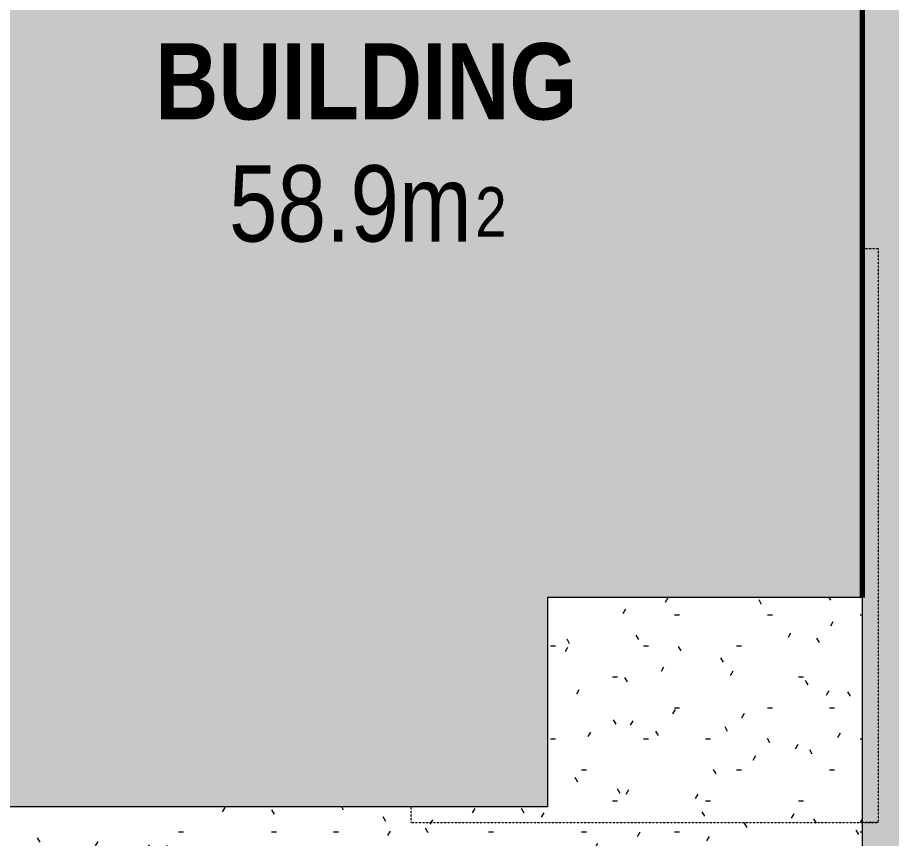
# Model space of a CAD drawing. Header units: millimetres. Extents: x -4868 to 25914, y -4791 to 14033.
# Drawn here: x 16499 to 22230, y 364 to 5747 of the extents above; entities that cross this region are included whole.
import ezdxf

# ---------------------------------------------------------------- set-up
doc = ezdxf.new("R2010")
doc.units = ezdxf.units.MM
doc.linetypes.add('CMHC_Dash - Small', pattern=[2, 1, -1])
doc.layers.add('A-DETL', color=7, linetype='Continuous', lineweight=18, true_color=0x00a600)
doc.layers.add('A-DETL-GENF', color=7, linetype='Continuous', lineweight=18)
doc.layers.add('G-ANNO-TEXT', color=7, linetype='Continuous', lineweight=9)
doc.styles.add('Arial Narrow_4', font='ARIALN.TTF', dxfattribs={"height": 500})
doc.styles.add('Arial Narrow_5', font='ARIALN.TTF', dxfattribs={"height": 324.958529})
doc.styles.add('Arial Narrow_B_1', font='ARIALNB.TTF', dxfattribs={"height": 500})

msp = doc.modelspace()

# ---------------------------------------------------------------- hatches: boundary and pattern name
at = {"layer": 'A-DETL-GENF', "lineweight": 9, "true_color": 0x808080}
h = msp.add_hatch(dxfattribs=at)
h.set_pattern_fill('FP_5', color=8, style=0, pattern_type=2)
h.set_pattern_definition([(0, (76075.79, 0), (812.8, 203.2), [33.528, -576.072, 33.528, -576.072, -3251.2]), (0, (76075.79, 0), (812.8, 203.2), [-1219.2, 33.528, -1185.672, 33.528, -576.072, -1422.4]), (0, (76075.79, 0), (812.8, 203.2), [-3048, 33.528, -372.872, 33.528, -982.472]), (120, (76380.59, 101.6), (-582.37636, 602.30545), [33.528, -576.072, 33.528, -576.072, -3251.2]), (120, (76380.59, 101.6), (-582.37636, 602.30545), [-1219.2, 33.528, -1185.672, 33.528, -576.072, -1422.4]), (120, (76380.59, 101.6), (-582.37636, 602.30545), [-3048, 33.528, -372.872, 33.528, -982.472]), (240, (76482.19, 508), (-230.42364, -805.50545), [33.528, -576.072, 33.528, -576.072, -3251.2]), (240, (76482.19, 508), (-230.42364, -805.50545), [-1219.2, 33.528, -1185.672, 33.528, -576.072, -1422.4]), (240, (76482.19, 508), (-230.42364, -805.50545), [-3048, 33.528, -372.872, 33.528, -982.472])])
h.paths.add_polyline_path([(15539.559, -3429.057), (16639.559, -3429.057), (16639.559, -529.057), (22039.559, -529.057), (22039.559, 1943.543), (19975.059, 1943.543), (19975.059, 570.943), (15539.559, 570.943), (15539.559, -3285.216)])

# ---------------------------------------------------------------- linework, layer by layer
at = {"layer": 'A-DETL', "color": 7, "lineweight": 70}
msp.add_line((22039.559, 1943.543), (22039.559, 10070.943), dxfattribs=at)
msp.add_line((22039.559, 1943.543), (22039.559, 10070.943), dxfattribs=at)
at = {"layer": 'A-DETL', "color": 7, "linetype": 'CMHC_Dash - Small', "lineweight": 9}
for p, q in [((22141.159, 4229.543), (22039.559, 4229.543)), ((22141.159, 4229.543), (22141.159, 469.343)), ((19079.459, 469.343), (19079.459, 570.943)), ((19079.459, 469.343), (22141.159, 469.343)), ((22141.159, 469.343), (22039.559, 469.343))]:
    msp.add_line(p, q, dxfattribs=at)
at = {"layer": 'A-DETL', "color": 8, "lineweight": 9, "true_color": 0x808080}
for p, q in [((22039.559, 1943.543), (19975.059, 1943.543)), ((19975.059, 1943.543), (19975.059, 570.943)), ((22039.559, -529.057), (22039.559, 1943.543))]:
    msp.add_line(p, q, dxfattribs=at)
at = {"layer": 'A-DETL', "color": 7, "lineweight": 9}
msp.add_line((19975.059, 570.943), (15539.559, 570.943), dxfattribs=at)

# ---------------------------------------------------------------- texts
at = {"layer": 'G-ANNO-TEXT', "char_height": 500, "attachment_point": 1, "bg_fill": 3, "box_fill_scale": 1.25, "bg_fill_color": 256, "bg_fill_true_color": 13158600, "bg_fill_transparency": 0}
for s, insert, width, style in [('BUILDING', (17402.42, 5578.121), 3383.12125, 'Arial Narrow_B_1'), ('58.9m', (17885.285, 4777.756), 1956.1175, 'Arial Narrow_4')]:
    msp.add_mtext(s, dxfattribs=dict(at, insert=insert, width=width, style=style))

# ---------------------------------------------------------------- next in the draw order: texts
at = {"layer": 'G-ANNO-TEXT', "insert": (19499.243, 4634.097), "char_height": 324.959, "width": 256.54, "attachment_point": 1, "style": 'Arial Narrow_5', "bg_fill": 3, "box_fill_scale": 1.25, "bg_fill_color": 256, "bg_fill_true_color": 13158600, "bg_fill_transparency": 0}
msp.add_mtext('2', dxfattribs=at)

# ---------------------------------------------------------------- next in the draw order: hatches: boundary and pattern name
at = {"layer": 'A-DETL-GENF', "lineweight": 9, "true_color": 0x808080}
h = msp.add_hatch(dxfattribs=at)
h.set_pattern_fill('FP_4', color=8, style=0, pattern_type=2)
h.set_pattern_definition([(90, (76075.79, 0), (-179.605, 179.605), [47.625, -311.585]), (45, (76075.79, 0), (-179.6051, 179.6051), [47.625, -206.375]), (135, (76075.79, 0), (-179.6051, -179.6051), [47.625, -206.375])])
h.paths.add_polyline_path([(23539.559, -3429.057), (23539.559, 11570.943), (14039.559, 11570.943), (14039.559, -3429.057), (15539.559, -3429.057), (15539.559, 10070.943), (22039.559, 10070.943), (22039.559, -529.057), (16639.559, -529.057), (16639.559, -3429.057), (22039.559, -3429.057)])
at = {"layer": 'A-DETL-GENF', "lineweight": 9, "true_color": 0xffffff}
msp.add_hatch(color=7, dxfattribs=at).paths.add_polyline_path([(15943.559, 570.943), (19975.059, 570.943), (19975.059, 1943.543), (22039.559, 1943.543), (22039.559, 10070.943), (15539.559, 10070.943), (15539.559, 570.943), (15825.559, 570.943)])

doc.saveas('drawing.dxf')
